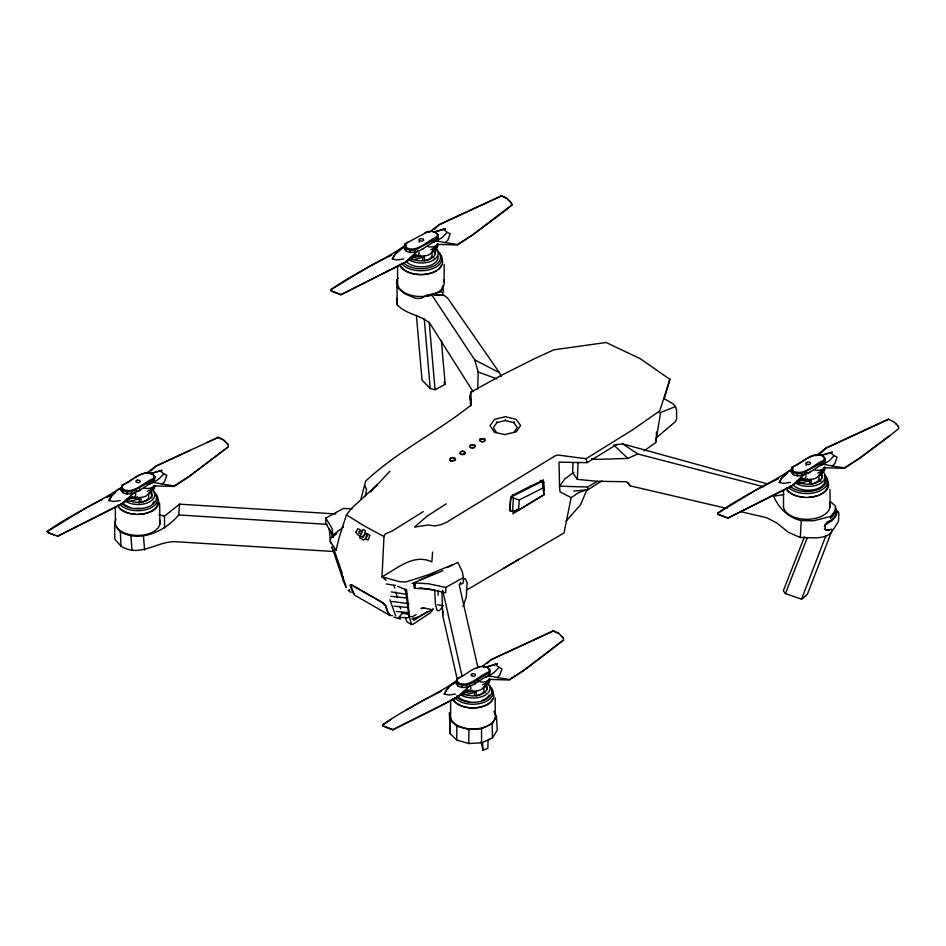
<?xml version="1.0" encoding="UTF-8"?>
<svg xmlns="http://www.w3.org/2000/svg" width="946" height="946" viewBox="0 0 946 946"><rect width="100%" height="100%" fill="white"/><g stroke="black" fill="none" stroke-linecap="round" stroke-linejoin="round"><path stroke-width="1.42" d="M397.604 266.701L397.604 284.167A23.331 13.469 0 0 0 429.874 295.483M445.791 587.431L445.791 592.74L427.911 588.98L415.105 588.329L415.105 583.02L427.911 583.67L445.791 587.431L463.363 577.604L462.417 572.023L457.923 562.444L447.304 567.494M444.123 281.943L444.123 264.478M450.639 700.679L450.639 717.458A22.42 12.937 0 0 0 477.647 728.716A22.42 12.937 0 0 0 494.226 712.031M455.534 459.354L454.707 458.065L452.649 457.533L450.651 458.089L452.649 457.698L455.534 459.354L452.649 461.163L450.686 460.82L449.858 459.389L450.686 460.82M454.671 460.56L455.534 459.2M460.56 454.317L464.415 453.997L465.207 452.767L464.403 451.609L462.476 451.195L460.548 451.762L459.756 453.158L460.56 454.317L462.488 454.73L464.415 454.163L465.207 452.767M460.548 451.762L462.476 451.195M463.363 577.604L463.363 582.913L461.069 584.19M465.207 452.933L464.403 451.609M469.843 446.512L470.635 445.176L472.539 444.62L474.454 445.034L475.247 446.181L474.454 447.517L470.635 447.647L469.843 446.512L470.635 445.176M470.635 447.647L469.843 446.37M472.551 448.073L474.454 447.517M470.635 445.306L472.539 444.62M475.247 446.323L474.454 445.034M479.622 440.044C481.881 442.894 478.179 439.724 480.438 438.802L484.411 438.684L485.227 440.044L484.411 438.684M656.429 436.272L656.429 432.097M783.513 490.194L783.513 504.75A23.331 13.469 0 0 0 808.511 519.283A23.331 13.469 0 0 0 829.476 502.752M830.02 506.961L830.02 489.496M450.142 733.635L449.48 712.846L450.142 733.635L456.729 740.009L468.731 743.532L481.538 742.799L481.573 728.668L492.168 723.844L496.473 716.583L494.131 711.274M496.461 432.476L493.339 427.627L496.91 422.59L505.401 420.521L505.401 419.693M456.729 740.009L456.859 726.197L449.977 720.083M542.886 487.415L542.661 481.644L543.844 482.33L544.033 490.643M468.731 743.532L468.92 729.508L456.859 726.197M726.906 508.451L630.237 485.854L626.453 481.762L596.879 481.278L577.379 479.362L578.006 462.606M206.831 442.669L218.23 437.336L223.481 439.784L227.962 444.265L228.4 446.737L188.893 476.76L174.052 486.445L153.382 485.866L153.252 486.906L150.591 488.101A7.521 4.458 1.3 0 1 143.827 487.852M434.096 229.559L439.11 224.793L501.605 195.822L506.855 198.282L511.337 202.751L511.774 205.235L502.834 212.424L472.267 235.247L457.426 244.943L436.756 244.352L436.626 245.404L433.966 246.587A7.521 4.458 1.3 0 1 427.202 246.35M486.93 663.643L490.95 659.823L553.445 630.864L558.696 633.312L563.166 637.982M893.769 421.845L888.531 419.208L826.035 448.179L820.005 453.891M54.939 535.436L47.773 532.527L47.3 531.333C70.784 514.683 97.367 503.225 121.384 487.568M47.3 531.333L47.785 532.35L57.576 536.264L121.809 503.686L134.935 491.944M120.911 490.182L121.774 485.322C131.671 481.443 141.533 469.181 152.968 474.289L154.955 476.796L154.103 481.656C144.194 485.535 134.332 497.797 122.897 492.689L120.911 490.182L121.715 487.533M122.897 492.689L122.945 490.477L120.958 487.97M126.918 494.096L126.965 491.885L122.945 490.477M131.435 493.871L131.494 491.66L151.703 480.994L154.151 479.433L154.955 476.796M139.204 503.083L139.31 498.554M154.103 481.656L154.151 479.433M228.4 446.737L188.904 476.548L174.147 486.019L153.429 482.46L150.698 483.643A7.521 4.47 1.3 0 1 148.451 483.985M403.504 259.015L397.06 259.984L392.354 259.098L394.47 254.758L405.858 245.31C381.605 261.415 354.502 272.874 330.674 289.819L371.246 265.27L386.784 257.442M330.674 289.819L331.147 291.025L340.95 294.75L405.184 262.172L418.309 250.442M391.431 719.078L382.503 725.05C405.929 708.247 432.523 696.741 456.587 681.096L452.153 683.875L447.292 688.995L444.194 694.139L448.901 695.026L455.333 694.057M382.515 724.861L382.988 726.067L392.791 729.792L457.095 697.498L467.832 689.906L467.762 691.502L463.032 692.224M428.195 231.439L405.148 243.82L404.285 248.68L406.272 251.187C417.706 256.295 427.568 244.021 437.478 240.142L438.329 235.282L436.343 232.775L432.192 231.238M405.089 246.031L405.148 243.82M406.272 251.187L406.319 248.964L404.332 246.457M410.292 252.594L410.339 250.371L406.319 248.964M414.809 252.357L414.868 250.146L435.077 239.48L437.525 237.931L438.329 235.282M419.208 242.129L419.279 239.362L420.793 238.546L423.181 238.936L423.607 240.379L422.093 241.195L419.705 240.816L419.279 239.362M422.614 259.63L422.685 257.052M434.108 257.962L432.003 256.591L432.086 252.724L437.466 247.308L438.152 244.588M437.478 240.142L437.525 237.931M456.173 681.498L456.114 683.71L458.101 686.217C469.535 691.337 479.409 679.062 489.307 675.184L490.17 670.324L488.183 667.817C476.76 662.531 466.934 675.113 456.977 678.85L456.173 681.498L458.16 684.005C469.594 689.114 479.456 676.851 489.354 672.973L490.17 670.324M456.93 681.073L456.977 678.85M458.101 686.217L458.16 684.005M462.121 687.624L462.18 685.412M466.65 687.399L466.697 685.188M477.777 389.019L478.168 371.967L474.703 359.847L431.565 294.573L426.208 295.625L420.97 298.404L415.933 298.416L405.054 293.946L397.001 287.206L396.658 280.099L397.994 277.923M474.454 694.66L474.514 692.094M485.948 693.004L483.832 691.621L483.926 687.754L489.307 682.35L489.981 679.618M489.307 675.184L489.354 672.973M505.401 434.415L516.22 431.837L520.619 425.464L516.138 419.362L505.424 416.689L494.557 419.338L489.993 425.783L494.474 432.322L505.424 434.699M477.186 680.505A7.521 4.458 1.3 0 0 485.806 681.628L488.467 680.446L488.585 679.394L509.267 679.973L524.108 670.288L563.615 640.087L524.108 670.075L509.35 679.547L488.644 675.988L485.901 677.17M799.299 480.391L802.847 479.847L802.918 478.25L792.18 485.854L727.864 518.136L718.073 514.411L717.6 513.205C741.416 496.26 768.519 484.801 792.772 468.696L789.673 471.262M727.864 518.136L792.109 485.558L806.039 472.539M819.248 454.754C809.007 454.742 801.026 463.221 792.062 467.206L791.199 472.066L793.186 474.561C804.62 479.681 814.494 467.407 824.392 463.528L825.255 458.668L823.268 456.161C812.188 450.745 802.539 463.28 792.831 466.827L792.121 469.169L793.871 471.38C804.821 476.015 814.128 463.907 823.706 460.418L824.415 458.077L822.665 455.866M792.003 469.417L792.062 467.206M793.186 474.561L793.245 472.35L791.258 469.843M797.206 475.968L797.265 473.757L793.245 472.35M801.735 475.743L801.782 473.532L821.991 462.866L824.439 461.317L825.255 458.668M806.134 465.515L806.193 462.748L807.718 461.932L810.107 462.322L810.533 463.765L809.007 464.581L806.619 464.202L806.193 462.748M809.54 483.016L809.599 480.438M811.23 484.115L811.325 480.249L801.629 482.85L797.076 483.063L797.135 480.994M812.366 483.867A12.783 7.592 1.3 0 0 818.917 479.965L819.011 476.11L824.392 470.694L825.066 467.963M824.392 463.528L824.439 461.317M410.221 257.608L410.162 259.677L414.715 259.464L424.399 256.863L424.316 260.729A12.783 7.592 1.3 0 0 432.003 256.591M423.229 511.656L391.88 531.155L385.235 533.993L383.993 536.559L381.983 576.788L386.11 580.253M833.497 528.861C828.448 540.946 810.604 537.222 800.328 537.517L801.238 520.596C788.29 517.687 778.712 508.12 773.603 496.189L783.773 494.569M127.828 498.696L132.558 497.974L132.629 496.378L121.892 503.97L57.576 536.264M411.203 257.182L415.933 256.461L416.004 254.864L413.52 255.314M543.761 494.864L543.217 483.17L541.313 481.81L510.757 497.218L509.977 510.533L512.555 511.561L518.42 510.012L543.761 494.864L543.217 483.17M573.016 462.677L572.531 472.622L577.379 479.362M457.285 679.417L442.693 615.385L442.941 611.175M512.555 511.561L513.382 498.093L510.757 497.218M432.594 552.086L431.873 561.877C413.473 553.209 397.273 568.676 381.983 576.788L399.543 581.684L405.881 581.967L428.727 574.66L452.732 564.596M115.814 518.857L114.608 524.935L120.319 531.9C140.682 542.898 165.03 531.214 178.711 514.955L179.563 504.159L335.889 513.938M518.42 510.012L519.366 499.937L543.3 487.758M409.133 616.012L408.022 614.084L408.353 611.069L405.716 591.546L404.19 589.003L397.545 586.236M814.128 469.736A7.521 4.458 1.3 0 0 820.892 469.973L823.54 468.79L823.67 467.738L844.352 468.329L859.193 458.633L889.748 435.799L898.7 428.621L898.251 426.138M644.037 450.899L655.602 442.598L656.382 437.135M666.587 390.994L669.886 379.311L640.217 358.676L606.138 342.499L553.918 349.795L534.975 358.451L502.279 374.853L470.812 392.152L470.044 396.22L470.682 405.858M655.602 442.598L660.474 413.497M835.767 514.033L836.134 511.952M365.369 495.881L366.563 489.449L364.577 485.381L365.499 481.301C397.084 451.467 437.572 431.979 471.262 404.9L470.812 392.152M501.179 376.425L499.441 372.7L447.6 298.061L443.508 294.951L441.463 291.581L442.645 285.597L443.639 292.125M334.021 550.182L336.078 550.288L338.834 538.629L346.437 514.884L351.877 508.061L376.946 484.931M154.777 486.09L154.092 488.822L148.711 494.226L148.628 498.093A12.783 7.592 1.3 0 1 140.942 502.243L141.025 498.376L131.34 500.978L126.788 501.179M360.923 499.062L364.577 485.381M664.553 397.687L666.197 392.259M586.626 489.78L578.396 492.807L571.136 497.667L564.017 532.976L466.236 590.257M835.685 509.728L834.289 513.867L830.659 518.373L830.446 516.528L834.242 512.034L835.661 508.239L835.33 505.992L830.422 501.569M804.431 536.82L783.323 590.812L785.417 593.591L801.558 599.173L826 535.483M832.326 529.571L807.34 594.455L801.558 599.173M785.417 593.591L807.151 538.026M669.886 379.311L659.752 410.895L633.04 429.543L586.13 458.727L558.164 455.073L555.42 455.688L446.595 522.275L440.801 524.782L434.77 525.917L428.112 524.983L414.525 527.099L426.859 516.327L446.287 503.78M586.839 490.004L580.454 504.868L566.122 521.116M824.392 526.213L825.279 524.226L831.475 520.513M462.972 606.528L466.248 597.269L467.135 582.653L465.148 578.585L463.15 579.118M120.13 500.529L113.686 501.498L108.979 500.611L111.096 496.26L115.235 492.831M444.194 694.139L446.311 689.788L448.38 688.073M790.418 482.401L783.986 483.371L779.279 482.484L781.396 478.144L787.604 472.988M433.327 608.786L430.525 612.689L413.26 624.112L411.51 624.502L406.886 621.841L405.479 617.821M460.655 582.393L459.248 585.16L478.014 667.793M514.222 432.086L517.273 427.379L513.773 422.602L514.163 421.881M436.626 245.404L437.75 243.453M488.467 680.446L489.579 678.495M823.54 468.79L824.664 466.839M108.979 500.611L112.089 495.468L116.937 490.347L121.372 487.521M392.354 259.098L395.463 253.954L400.312 248.845L405.858 245.31M779.279 482.484L782.377 477.34L787.226 472.22L792.772 468.696M449.858 459.543L450.651 458.089M481.538 742.799L492.464 737.939L497.218 730.229L496.473 716.583M479.622 440.209L480.438 438.802M480.45 441.214L482.425 441.829L484.411 441.274L485.227 439.866M154.151 486.752L148.77 493.173A11.707 9.413 36.9 0 1 141.072 497.312L126.847 499.121M437.525 245.251L432.145 251.66A11.707 9.413 36.9 0 1 424.447 255.798L411.38 257.572M489.354 680.28L483.974 686.701A11.707 9.413 36.9 0 1 476.287 690.84L463.221 692.614M824.439 468.625L819.059 475.046A11.707 9.413 36.9 0 1 811.372 479.184L799.465 480.923M332.141 537.458L336.717 533.52M826.627 522.287L831.983 519.803L835.472 515.334L836.985 510.994L835.117 507.517M831.12 529.027L828.72 530.41L826.047 529.937L825.125 529.098L825.196 525.255C829.583 521.246 836.477 519.153 837.068 512.058L835.98 509.705M834.242 528.258L838.452 521.293L838.913 513.158L837.967 511.325M370.536 491.944L389.894 471.226M399.188 616.898L402.476 613.327L408.022 614.084M162.062 484.127L164.616 481.49L166.78 475.33L163.824 473.816L158.975 478.924L153.429 482.46M436.804 240.946L445.436 242.614L447.99 239.977L450.154 233.828L447.198 232.314L442.35 237.411L434.072 242.129M497.277 677.655L499.819 675.018L501.983 668.857L499.039 667.356L494.179 672.452L488.644 675.988M823.718 464.332L832.35 466L834.904 463.363L837.068 457.214L834.124 455.7L829.264 460.797L820.986 465.515M490.123 738.483L488.006 740.647L487.864 748.31L483.016 750.178L481.159 741.759M389.799 615.432L387.694 612.429L385.389 605.204L383.485 603.146L351.262 584.983L350.221 585.349L352.645 592.184L354.644 595.129L389.799 615.432L392.365 615.645M350.221 585.349L351.557 584.711L383.485 603.146M345.929 586.839L342.901 580.111L342.381 577.651L343.256 576.8M150.721 471.061L155.735 466.295L218.23 437.336M416.181 614.581L412.326 616.686L409.512 616.414L408.069 617.738L398.81 617.371M656.5 437.655L675.491 421.549L676.591 419.078L676.591 410.257L675.491 406.508L672.807 403.67L663.844 398.491M452.519 684.644L456.658 681.203M428.845 232.491L439.192 224.592L501.605 195.822M146.606 473.095L155.818 466.106L190.3 450.225M481.81 666.623L491.021 659.634L553.445 630.864M815.771 455.877L826.106 447.978L888.531 419.208M511.786 205.046L472.279 235.046L457.521 244.506L445.436 242.614M164.557 527.963L164.498 516.138L179.563 504.159M343.445 526.981L334.234 534.147L330.521 538.463L330.355 541.727L336.078 550.288M889.748 435.621L859.193 458.42L844.435 467.892L832.35 466M573.832 472.35L564.975 478.782L559.524 486.197L560.032 491.802L571.136 497.667M416.004 254.864L405.266 262.468L340.95 294.75M601.81 480.899L587.773 489.862L573.678 491.092M470.15 685.483L457.024 697.214L441.155 705.503M426.883 611.802L413.887 620.399L413.095 618.14M47.3 531.522L87.872 506.784L102.121 499.606M717.588 513.394L758.16 488.656L778.617 478.629M544.458 494.486L512.803 513.844M408.199 242.022L405.917 243.441L405.195 245.783L406.957 248.006C417.907 252.629 427.214 240.521 436.78 237.032L437.501 234.691L435.739 232.48M460.028 677.052L457.746 678.483L457.036 680.824L458.786 683.036C469.736 687.671 479.043 675.562 488.621 672.074L489.33 669.733L487.58 667.521L484.021 666.28M597.482 481.313L587.596 487.001L559.524 486.197L559.027 462.168L587.052 462.665L616.934 444.348M518.018 509.078L513.311 511.892L509.303 510.379M516.634 560.635L518.952 559.252L503.497 568.428M405.562 710.564L421.821 701.045M386.24 583.966L395.44 585.397M432.712 609.354L419.303 616.485L411.888 619.074M418.274 256.532L420.698 255.195M134.9 498.045L137.324 496.709M805.188 479.918L807.612 478.581M470.103 691.573L472.527 690.237M332.767 536.902L332.022 533.627L325.731 523.422L325.731 518.112L343.481 508.392L352.078 509.043M421.892 249.484L423.418 248.656M430.773 249.768L435.645 247.166M147.399 491.27L152.271 488.668M810.332 472.042L808.818 472.87L806.43 472.48M817.699 473.154L822.559 470.552M473.733 684.526L475.247 683.698L474.821 682.255M482.614 684.798L487.474 682.208M416.406 315.278L422.022 380.055L430.229 388.534L435.054 389.74L445.188 384.289L441.38 340.525M441.143 705.716L392.791 729.792M530.895 485.996L512.164 495.432L512.732 495.054L510.556 499.618L509.859 508.794L510.485 511.065M423.075 700.312L441.084 691.384M529.866 486.421L543.583 480.048L541.455 480.982L540.272 480.296M411.971 583.552L442.87 570.686M424.967 232.893L427.805 231.593L432.322 231.368M476.796 667.935L479.634 666.634M591.416 458.763L597.139 459.378L627.896 458.42L637.699 453.95L763.682 486.764M349.748 589.701L348.187 590.399L351.013 592.444M388.014 256.886L391.703 255.243M107.099 497.3L110.788 495.645M426.563 577.001L435.456 573.051M419.492 579.969L425.381 577.498M659.409 413.035L675.491 406.508M114.608 524.935L114.856 539.232L121.041 546.197C140.067 558.211 157.048 540.745 175.968 541.727L334.695 551.577L342.05 572.791M433.516 232.113L445.542 228.79L433.363 232.326M150.142 473.627L162.168 470.292L151.348 473.449M820.43 455.499L832.456 452.176L821.636 455.322M483.962 667.592L497.371 663.82L485.203 667.368M830.446 516.528L813.548 520.785L801.238 520.596M450.686 460.655L454.671 460.406M480.438 438.979L484.411 438.861M441.463 291.581L426.208 295.625L431.979 295.4M423.903 607.876L421.1 608.538L423.891 608.03L430.678 609.283M800.446 478.7L802.918 478.25M465.361 690.355L467.832 689.906M615.054 444.88L622.752 443.899L767.088 483.796M468.92 729.508L481.573 728.668M410.339 250.371L414.868 250.146M126.965 491.885L131.494 491.66M797.265 473.757L801.782 473.532M461.991 694.707L466.544 694.506L476.24 691.904L476.145 695.771A12.783 7.592 1.3 0 0 483.832 691.621M434.864 295.282L443.508 294.951L431.565 294.573M826.946 529.902L829.027 529.937M178.711 514.955L327.08 524.368M419.87 587.88L434.722 590.068L435.337 603.382L436.827 609.744A19.227 5.179 -78 0 0 442.503 606.469M394.139 606.161L408.246 607.533M396.362 611.471L408.093 612.618M390.663 596.252L407.442 598.132M391.845 601.479L408.849 603.619M400.536 619.027L393.749 617.123M437.572 604.801L443.343 605.688M391.277 591.9L406.496 594.325M136.129 490.607L138.518 490.986L140.043 490.17L139.618 488.727M462.476 451.36L464.403 451.774M472.539 444.762L474.454 445.176M470.635 447.517L472.551 447.931M739.737 511.443L766.816 517.769L776.926 523.043L788.515 532.432L800.328 537.517M505.401 420.521L513.773 422.602M158.904 514.707L164.498 516.138M513.382 498.093L519.366 499.937M340.962 294.561L331.159 290.836M727.876 517.947L718.073 514.222L717.6 513.205M392.791 729.603L382.988 725.878M478.168 371.967L496.827 378.908M501.605 196.011L506.855 198.471L511.337 202.941L511.774 205.235M218.23 437.525L223.481 439.973L227.962 444.454M553.434 631.053L558.684 633.501M474.703 359.847L499.441 372.7M383.993 536.559L364.08 525.822L346.437 514.884M541.455 480.982L543.844 482.33M818.917 479.965L821.033 481.348M622.752 443.899L637.699 453.95M404.51 588.719L405.739 589.571L406.165 592.243M396.776 298.226L397.237 304.789C406.023 314.403 420.13 314.758 429.744 323.154L473.13 391.762M824.38 528.684L825.905 529.89M830.103 452.436L834.124 455.7M443.189 229.05L447.198 232.314M495.018 664.092L499.039 667.356M159.815 470.552L163.824 473.816M401.802 612.724L402.476 613.327M415.105 588.329L413.91 587.265L413.91 583.28M893.769 421.668L896.169 424.104M613.765 445.046L627.896 458.42M896.169 423.914L898.251 426.327M561.084 635.57L563.166 637.793L563.615 640.276M383.201 603.43L385.105 605.487M411.51 624.502L409.63 617.726M627.801 482.389L630.237 485.854M390 615.077L387.966 612.121L385.389 605.204M354.206 593.816L351.001 586.437M444.017 382.196L445.188 384.289M325.731 518.112L332.022 528.317L332.945 535.578M496.52 421.857L496.91 422.59M331.88 546.93L333.24 550.146M395.688 616.012L389.953 599.752M346.366 587.549L341.057 571.526M342.381 577.651L331.999 547.344M333.335 537.233L329.243 529.169L330.603 542.921M399.815 606.209L400.607 608.822M394.009 585.598L394.754 588.069M395.866 592.137L397.355 597.565M586.13 458.727L587.052 462.665M442.693 590.316L462.026 676.047M470.044 396.22L471.262 404.9M409.512 616.414L406.508 589.334M429.2 322.054L435.054 389.74M424.246 318.849L430.229 388.534M159.59 503.059L159.945 523.883M143.449 536.157L144.62 550.016M483.016 750.178L482.531 742.657M130.915 535.874L131.967 549.945M587.596 487.001L587.773 489.862M120.319 531.9L121.041 546.197M831.983 519.803L832.019 520.797M438.187 595.318L438.057 590.257M441.912 591.9L442.693 615.385M492.168 723.844L492.464 737.939M397.237 304.789L397.001 287.206M414.856 582.984L414.856 585.29M484.411 441.274L482.425 441.829M495.219 697.9L495.219 714.679M115.365 507.127L115.365 521.116A22.42 12.937 0 0 0 138.766 535.424A22.42 12.937 0 0 0 159.59 519.839M135.042 492.44A7.509 4.458 1.3 0 1 132.558 497.974M153.512 490.584A17.134 10.17 1.3 0 1 147.079 503A17.134 10.17 1.3 0 1 125.227 501.073M150.84 490.832A14.214 8.443 1.3 0 1 147.458 500.245A14.214 8.443 1.3 0 1 131.305 501.356M150.781 493.15A14.214 8.443 1.3 0 1 151.679 497.974M154.032 501.439A17.134 10.17 1.3 0 1 152.436 503.579M140.351 508.309A17.134 10.17 1.3 0 1 135.574 508.286M129.886 507.174A17.134 10.17 1.3 0 1 122.767 503.036M158.136 499.843A20.93 12.085 0 0 1 143.012 514.009A20.93 12.085 0 0 1 117.73 506.027M824.534 475.353A19.653 11.352 0 0 1 816.079 490.205A19.653 11.352 0 0 1 789.969 486.102M824.758 475.081A21.049 12.156 0 0 1 817.699 491.778A21.049 12.156 0 0 1 788.775 487.71M827.975 481.963A21.793 12.582 0 0 1 812.59 496.969A21.793 12.582 0 0 1 786.02 488.692M827.738 486.173A21.049 12.156 0 0 1 822.724 493.091M821.601 493.788A21.049 12.156 0 0 1 819.07 495.03M817.699 495.55A21.049 12.156 0 0 1 809.007 497.253M803.733 497.194A21.049 12.156 0 0 1 798.637 496.378M797.443 496.071A21.049 12.156 0 0 1 786.28 487.959M441.344 265.164A21.049 12.156 0 0 1 416.027 274.198M414.762 273.997A21.049 12.156 0 0 1 401.447 267.068M436.815 250.666A21.049 12.156 0 0 1 431.932 268.936A21.049 12.156 0 0 1 401.447 263.284M154.032 492.44A18.885 10.903 0 0 1 147.044 507.316A18.885 10.903 0 0 1 121.277 503.284M155.191 493.197A20.221 11.671 0 0 1 147.718 509.125A20.221 11.671 0 0 1 120.118 504.809M492.819 692.129A20.93 12.085 0 0 1 478.404 707.561A20.93 12.085 0 0 1 452.46 698.432M157.757 503.875A20.221 11.671 0 0 1 156.859 506.276M156.102 507.411A20.221 11.671 0 0 1 138.021 514.305M135.479 514.234A20.221 11.671 0 0 1 130.548 513.56M129.377 513.276A20.221 11.671 0 0 1 120.118 508.44M119.161 507.352A20.221 11.671 0 0 1 117.86 505.022M488.928 685.436A20.221 11.671 0 0 1 483.323 702.582A20.221 11.671 0 0 1 454.482 697.344M492.712 698.597A20.221 11.671 0 0 1 475.093 707.809A20.221 11.671 0 0 1 454.482 700.974M490.158 686.973A18.885 10.903 0 0 1 481.538 701.128A18.885 10.903 0 0 1 456.599 696.906M443.532 279.862A23.331 13.469 0 0 1 432.499 294.738M441.723 258.435A21.793 12.582 0 0 1 426.031 274.269A21.793 12.582 0 0 1 399.449 264.383M438.991 253.031A19.653 11.34 0 0 1 429.389 267.635A19.653 11.34 0 0 1 403.623 262.858M419.078 252.275A7.509 4.458 1.3 0 1 415.933 256.472M436.886 249.082A17.134 10.17 1.3 0 1 430.454 261.486A17.134 10.17 1.3 0 1 408.601 259.571M434.214 249.318A14.214 8.443 1.3 0 1 429.555 259.346A14.214 8.443 1.3 0 1 411.924 258.719M432.523 249.91A14.214 8.443 1.3 0 1 435.266 254.509M438.14 256.437A17.134 10.17 1.3 0 1 425.854 266.547A17.134 10.17 1.3 0 1 406.141 261.522M805.992 475.661A7.509 4.458 1.3 0 1 802.847 479.847M823.8 472.468A17.134 10.17 1.3 0 1 817.379 484.872A17.134 10.17 1.3 0 1 795.515 482.957M821.684 473.627A14.214 8.443 1.3 0 1 815.795 483.004A14.214 8.443 1.3 0 1 798.85 482.105M821.069 475.022A14.214 8.443 1.3 0 1 822.192 477.896M825.054 479.823A17.134 10.17 1.3 0 1 812.768 489.933A17.134 10.17 1.3 0 1 793.067 484.908M470.907 687.316A7.509 4.458 1.3 0 1 467.762 691.502M488.715 684.112A17.134 10.17 1.3 0 1 482.294 696.528A17.134 10.17 1.3 0 1 460.43 694.612M486.043 684.36A14.214 8.443 1.3 0 1 481.384 694.388A14.214 8.443 1.3 0 1 463.765 693.761M485.996 686.678A14.214 8.443 1.3 0 1 487.107 689.551M489.248 694.967A17.134 10.17 1.3 0 1 482.2 700.418M469.322 701.648A17.134 10.17 1.3 0 1 466.437 701.081M465.089 700.702A17.134 10.17 1.3 0 1 461.4 699.141M460.335 698.503A17.134 10.17 1.3 0 1 457.095 695.487M356.003 532.125C357.635 536.926 366.268 539.255 365.333 530.706L363.288 529.5L360.923 534.537L358.64 532.693L359.421 530.931L361.561 532.042L362.034 530.836L357.895 528.625L356.003 532.125M122.542 484.955L121.821 487.296L123.583 489.508C134.533 494.131 143.839 482.022 153.406 478.546L154.127 476.205L152.365 473.993C141.415 469.358 132.109 481.467 122.542 484.955M367.225 533.899L365.262 538.723L363.903 539.918A2.743 1.88 71.8 0 1 363.335 539.894L359.622 537.872L360.391 536.429L363.016 537.399L365.215 532.74L367.225 533.899M367.911 534.194L365.984 538.948L368.065 540.083L369.981 535.341L367.911 534.194M137.418 480.06L135.905 480.875L136.33 482.318L138.719 482.708L140.233 481.892L139.807 480.438L137.418 480.06M472.633 673.587L471.108 674.403L471.534 675.858L473.922 676.236L475.448 675.42L475.022 673.978L472.633 673.587"/></g></svg>
